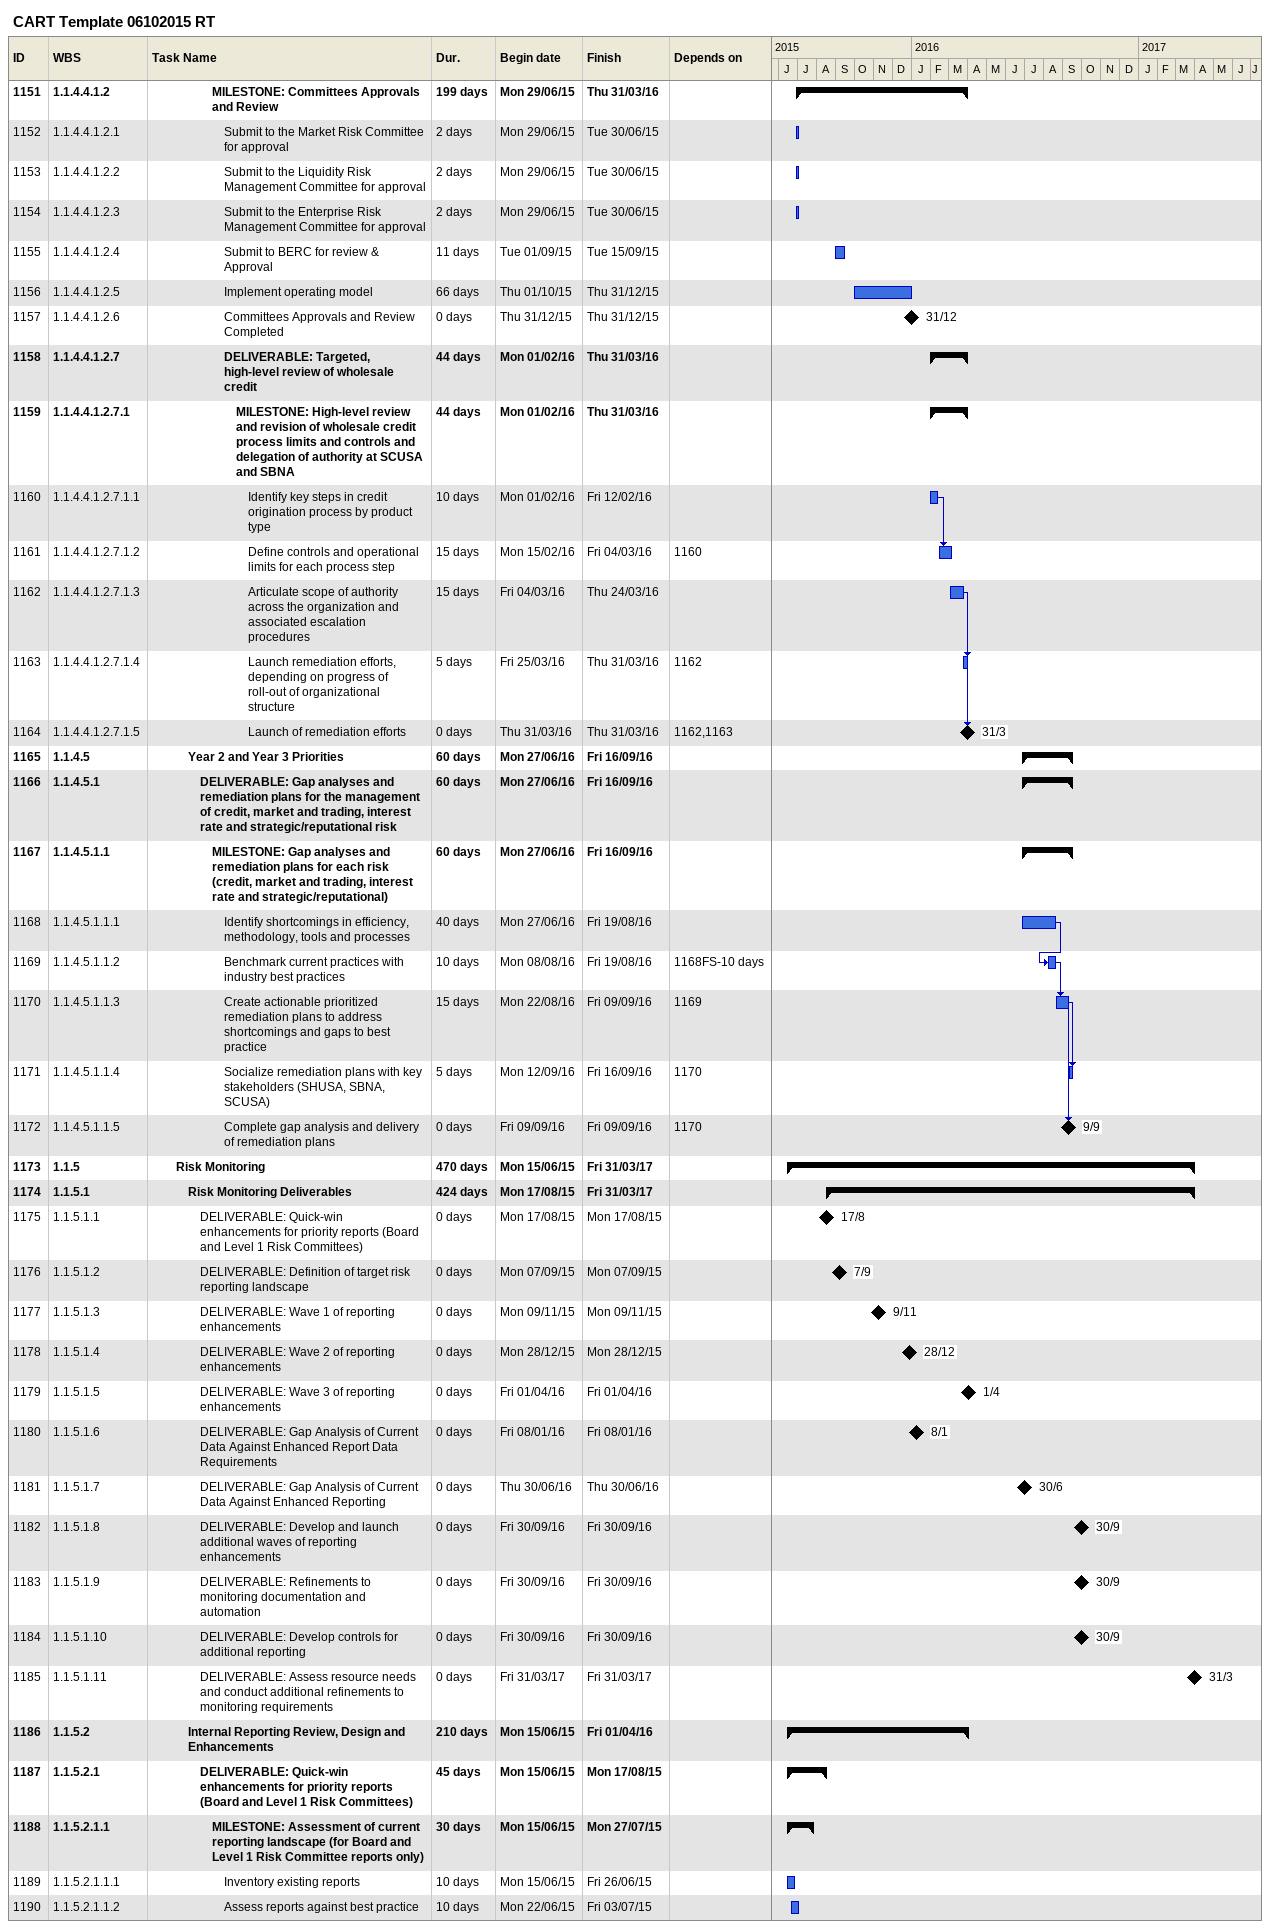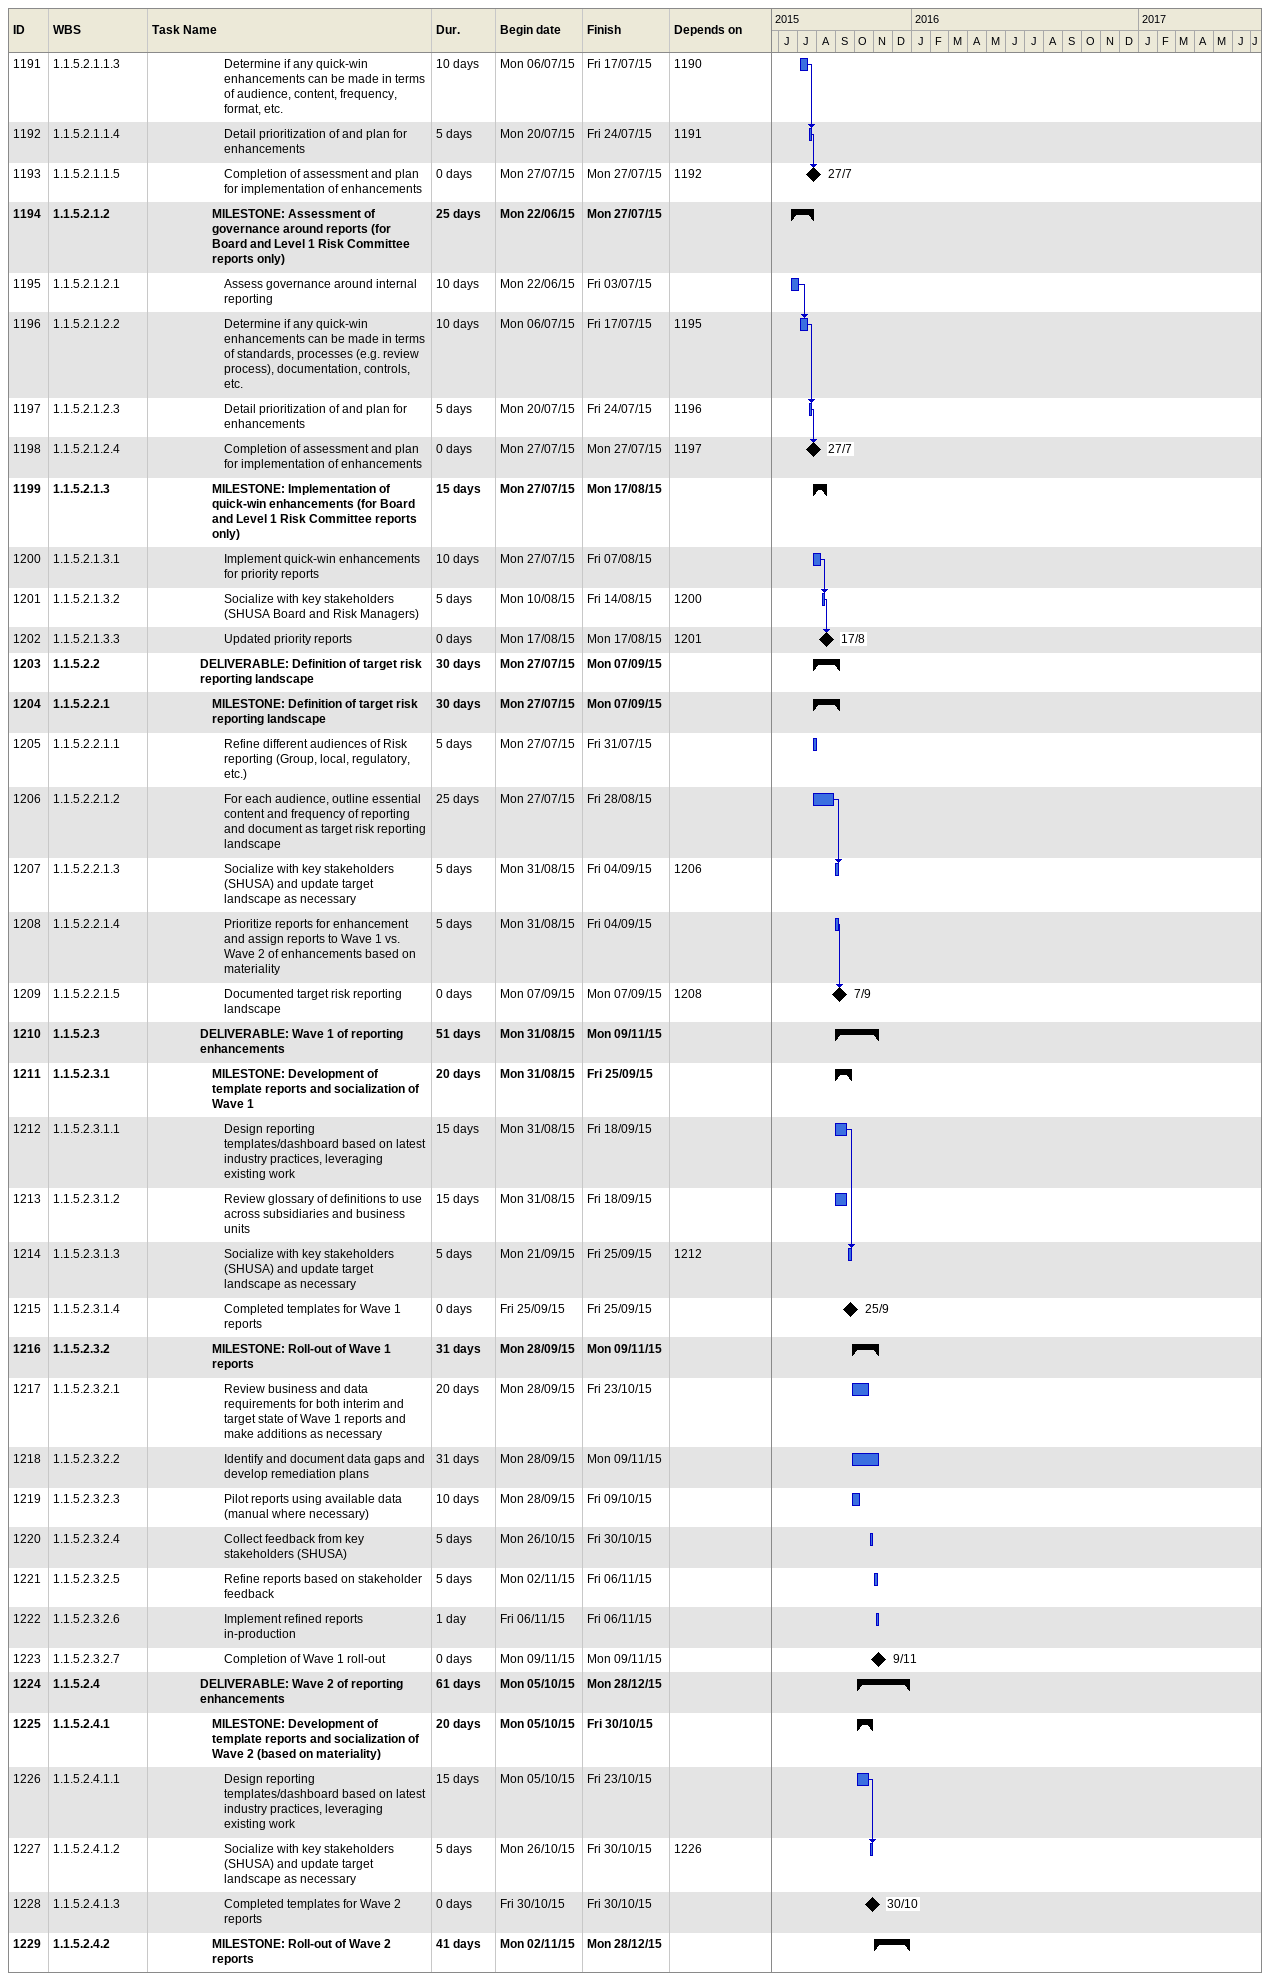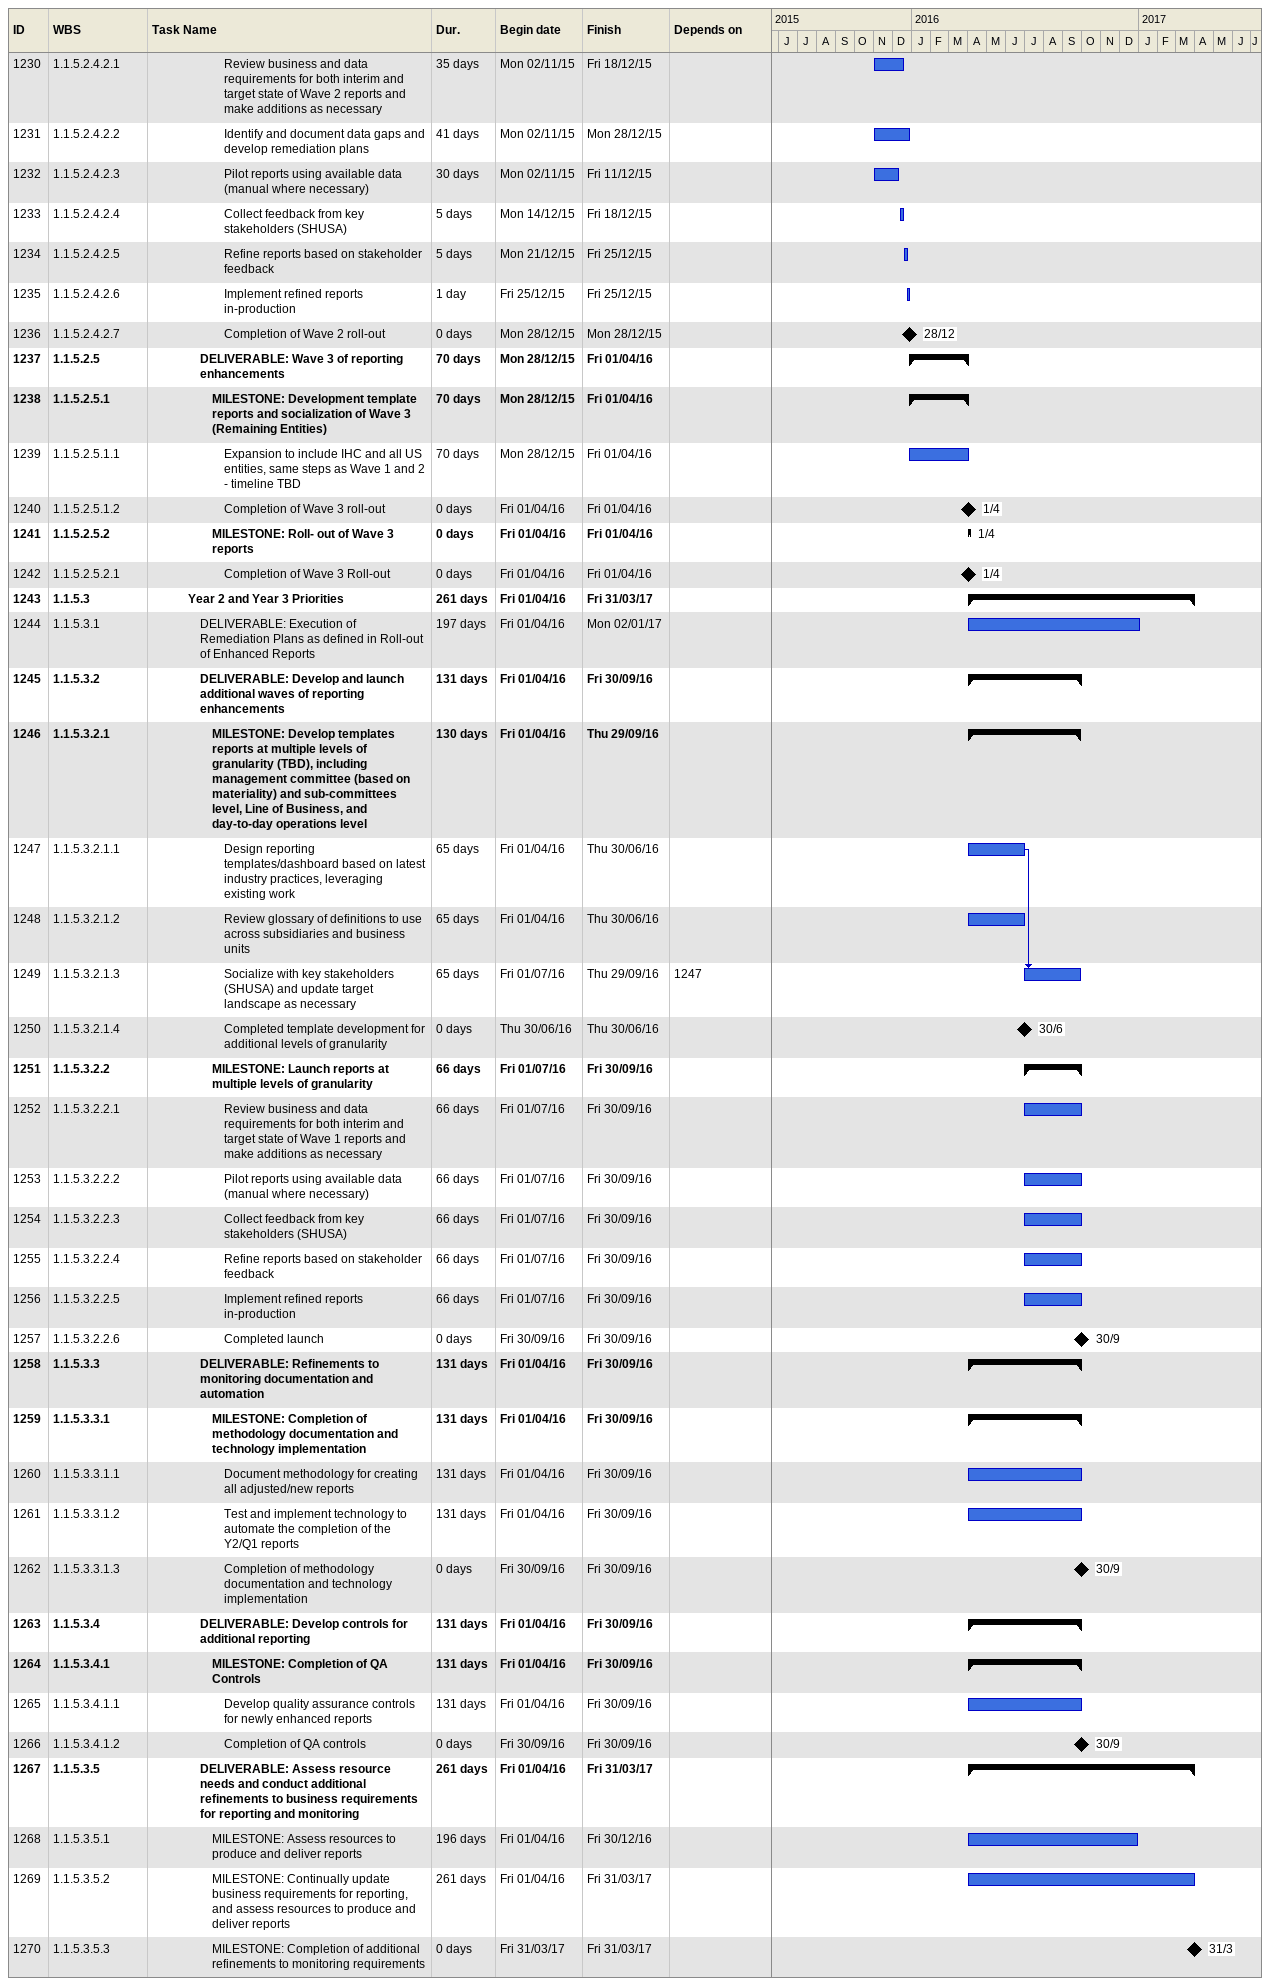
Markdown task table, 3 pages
CART Template 06102015 RT

| ID | WBS | Task | Duration | Start | Finish | Predecessors |
|---|---|---|---|---|---|---|
| 1151 | 1.1.4.4.1.2 | **MILESTONE: Committees Approvals and Review** | 199d | 2015-06-29 | 2016-03-31 |  |
| 1152 | 1.1.4.4.1.2.1 | Submit to the Market Risk Committee for approval | 2d | 2015-06-29 | 2015-06-30 |  |
| 1153 | 1.1.4.4.1.2.2 | Submit to the Liquidity Risk Management Committee for approval | 2d | 2015-06-29 | 2015-06-30 |  |
| 1154 | 1.1.4.4.1.2.3 | Submit to the Enterprise Risk Management Committee for approval | 2d | 2015-06-29 | 2015-06-30 |  |
| 1155 | 1.1.4.4.1.2.4 | Submit to BERC for review & Approval | 11d | 2015-09-01 | 2015-09-15 |  |
| 1156 | 1.1.4.4.1.2.5 | Implement operating model | 66d | 2015-10-01 | 2015-12-31 |  |
| 1157 | 1.1.4.4.1.2.6 | Committees Approvals and Review Completed | 0d | 2015-12-31 | 2015-12-31 |  |
| 1158 | 1.1.4.4.1.2.7 | **DELIVERABLE: Targeted, high-level review of wholesale credit** | 44d | 2016-02-01 | 2016-03-31 |  |
| 1159 | 1.1.4.4.1.2.7.1 | **MILESTONE: High-level review and revision of wholesale credit process limits and controls and delegation of authority at SCUSA and SBNA** | 44d | 2016-02-01 | 2016-03-31 |  |
| 1160 | 1.1.4.4.1.2.7.1.1 | Identify key steps in credit origination process by product type | 10d | 2016-02-01 | 2016-02-12 |  |
| 1161 | 1.1.4.4.1.2.7.1.2 | Define controls and operational limits for each process step | 15d | 2016-02-15 | 2016-03-04 | 1160 |
| 1162 | 1.1.4.4.1.2.7.1.3 | Articulate scope of authority across the organization and associated escalation procedures | 15d | 2016-03-04 | 2016-03-24 |  |
| 1163 | 1.1.4.4.1.2.7.1.4 | Launch remediation efforts, depending on progress of roll-out of organizational structure | 5d | 2016-03-25 | 2016-03-31 | 1162 |
| 1164 | 1.1.4.4.1.2.7.1.5 | Launch of remediation efforts | 0d | 2016-03-31 | 2016-03-31 | 1162, 1163 |
| 1165 | 1.1.4.5 | **Year 2 and Year 3 Priorities** | 60d | 2016-06-27 | 2016-09-16 |  |
| 1166 | 1.1.4.5.1 | **DELIVERABLE: Gap analyses and remediation plans for the management of credit, market and trading, interest rate and strategic/reputational risk** | 60d | 2016-06-27 | 2016-09-16 |  |
| 1167 | 1.1.4.5.1.1 | **MILESTONE: Gap analyses and remediation plans for each risk (credit, market and trading, interest rate and strategic/reputational)** | 60d | 2016-06-27 | 2016-09-16 |  |
| 1168 | 1.1.4.5.1.1.1 | Identify shortcomings in efficiency, methodology, tools and processes | 40d | 2016-06-27 | 2016-08-19 |  |
| 1169 | 1.1.4.5.1.1.2 | Benchmark current practices with industry best practices | 10d | 2016-08-08 | 2016-08-19 | 1168FS-10d |
| 1170 | 1.1.4.5.1.1.3 | Create actionable prioritized remediation plans to address shortcomings and gaps to best practice | 15d | 2016-08-22 | 2016-09-09 | 1169 |
| 1171 | 1.1.4.5.1.1.4 | Socialize remediation plans with key stakeholders (SHUSA, SBNA, SCUSA) | 5d | 2016-09-12 | 2016-09-16 | 1170 |
| 1172 | 1.1.4.5.1.1.5 | Complete gap analysis and delivery of remediation plans | 0d | 2016-09-09 | 2016-09-09 | 1170 |
| 1173 | 1.1.5 | **Risk Monitoring** | 470d | 2015-06-15 | 2017-03-31 |  |
| 1174 | 1.1.5.1 | **Risk Monitoring Deliverables** | 424d | 2015-08-17 | 2017-03-31 |  |
| 1175 | 1.1.5.1.1 | DELIVERABLE: Quick-win enhancements for priority reports (Board and Level 1 Risk Committees) | 0d | 2015-08-17 | 2015-08-17 |  |
| 1176 | 1.1.5.1.2 | DELIVERABLE: Definition of target risk reporting landscape | 0d | 2015-09-07 | 2015-09-07 |  |
| 1177 | 1.1.5.1.3 | DELIVERABLE: Wave 1 of reporting enhancements | 0d | 2015-11-09 | 2015-11-09 |  |
| 1178 | 1.1.5.1.4 | DELIVERABLE: Wave 2 of reporting enhancements | 0d | 2015-12-28 | 2015-12-28 |  |
| 1179 | 1.1.5.1.5 | DELIVERABLE: Wave 3 of reporting enhancements | 0d | 2016-04-01 | 2016-04-01 |  |
| 1180 | 1.1.5.1.6 | DELIVERABLE: Gap Analysis of Current Data Against Enhanced Report Data Requirements | 0d | 2016-01-08 | 2016-01-08 |  |
| 1181 | 1.1.5.1.7 | DELIVERABLE: Gap Analysis of Current Data Against Enhanced Reporting | 0d | 2016-06-30 | 2016-06-30 |  |
| 1182 | 1.1.5.1.8 | DELIVERABLE: Develop and launch additional waves of reporting enhancements | 0d | 2016-09-30 | 2016-09-30 |  |
| 1183 | 1.1.5.1.9 | DELIVERABLE: Refinements to monitoring documentation and automation | 0d | 2016-09-30 | 2016-09-30 |  |
| 1184 | 1.1.5.1.10 | DELIVERABLE: Develop controls for additional reporting | 0d | 2016-09-30 | 2016-09-30 |  |
| 1185 | 1.1.5.1.11 | DELIVERABLE: Assess resource needs and conduct additional refinements to monitoring requirements | 0d | 2017-03-31 | 2017-03-31 |  |
| 1186 | 1.1.5.2 | **Internal Reporting Review, Design and Enhancements** | 210d | 2015-06-15 | 2016-04-01 |  |
| 1187 | 1.1.5.2.1 | **DELIVERABLE: Quick-win enhancements for priority reports (Board and Level 1 Risk Committees)** | 45d | 2015-06-15 | 2015-08-17 |  |
| 1188 | 1.1.5.2.1.1 | **MILESTONE: Assessment of current reporting landscape (for Board and Level 1 Risk Committee reports only)** | 30d | 2015-06-15 | 2015-07-27 |  |
| 1189 | 1.1.5.2.1.1.1 | Inventory existing reports | 10d | 2015-06-15 | 2015-06-26 |  |
| 1190 | 1.1.5.2.1.1.2 | Assess reports against best practice | 10d | 2015-06-22 | 2015-07-03 |  |
| 1191 | 1.1.5.2.1.1.3 | Determine if any quick-win enhancements can be made in terms of audience, content, frequency, format, etc. | 10d | 2015-07-06 | 2015-07-17 | 1190 |
| 1192 | 1.1.5.2.1.1.4 | Detail prioritization of and plan for enhancements | 5d | 2015-07-20 | 2015-07-24 | 1191 |
| 1193 | 1.1.5.2.1.1.5 | Completion of assessment and plan for implementation of enhancements | 0d | 2015-07-27 | 2015-07-27 | 1192 |
| 1194 | 1.1.5.2.1.2 | **MILESTONE: Assessment of governance around reports (for Board and Level 1 Risk Committee reports only)** | 25d | 2015-06-22 | 2015-07-27 |  |
| 1195 | 1.1.5.2.1.2.1 | Assess governance around internal reporting | 10d | 2015-06-22 | 2015-07-03 |  |
| 1196 | 1.1.5.2.1.2.2 | Determine if any quick-win enhancements can be made in terms of standards, processes (e.g. review process), documentation, controls, etc. | 10d | 2015-07-06 | 2015-07-17 | 1195 |
| 1197 | 1.1.5.2.1.2.3 | Detail prioritization of and plan for enhancements | 5d | 2015-07-20 | 2015-07-24 | 1196 |
| 1198 | 1.1.5.2.1.2.4 | Completion of assessment and plan for implementation of enhancements | 0d | 2015-07-27 | 2015-07-27 | 1197 |
| 1199 | 1.1.5.2.1.3 | **MILESTONE: Implementation of quick-win enhancements (for Board and Level 1 Risk Committee reports only)** | 15d | 2015-07-27 | 2015-08-17 |  |
| 1200 | 1.1.5.2.1.3.1 | Implement quick-win enhancements for priority reports | 10d | 2015-07-27 | 2015-08-07 |  |
| 1201 | 1.1.5.2.1.3.2 | Socialize with key stakeholders (SHUSA Board and Risk Managers) | 5d | 2015-08-10 | 2015-08-14 | 1200 |
| 1202 | 1.1.5.2.1.3.3 | Updated priority reports | 0d | 2015-08-17 | 2015-08-17 | 1201 |
| 1203 | 1.1.5.2.2 | **DELIVERABLE: Definition of target risk reporting landscape** | 30d | 2015-07-27 | 2015-09-07 |  |
| 1204 | 1.1.5.2.2.1 | **MILESTONE: Definition of target risk reporting landscape** | 30d | 2015-07-27 | 2015-09-07 |  |
| 1205 | 1.1.5.2.2.1.1 | Refine different audiences of Risk reporting (Group, local, regulatory, etc.) | 5d | 2015-07-27 | 2015-07-31 |  |
| 1206 | 1.1.5.2.2.1.2 | For each audience, outline essential content and frequency of reporting and document as target risk reporting landscape | 25d | 2015-07-27 | 2015-08-28 |  |
| 1207 | 1.1.5.2.2.1.3 | Socialize with key stakeholders (SHUSA) and update target landscape as necessary | 5d | 2015-08-31 | 2015-09-04 | 1206 |
| 1208 | 1.1.5.2.2.1.4 | Prioritize reports for enhancement and assign reports to Wave 1 vs. Wave 2 of enhancements based on materiality | 5d | 2015-08-31 | 2015-09-04 |  |
| 1209 | 1.1.5.2.2.1.5 | Documented target risk reporting landscape | 0d | 2015-09-07 | 2015-09-07 | 1208 |
| 1210 | 1.1.5.2.3 | **DELIVERABLE: Wave 1 of reporting enhancements** | 51d | 2015-08-31 | 2015-11-09 |  |
| 1211 | 1.1.5.2.3.1 | **MILESTONE: Development of template reports and socialization of Wave 1** | 20d | 2015-08-31 | 2015-09-25 |  |
| 1212 | 1.1.5.2.3.1.1 | Design reporting templates/dashboard based on latest industry practices, leveraging existing work | 15d | 2015-08-31 | 2015-09-18 |  |
| 1213 | 1.1.5.2.3.1.2 | Review glossary of definitions to use across subsidiaries and business units | 15d | 2015-08-31 | 2015-09-18 |  |
| 1214 | 1.1.5.2.3.1.3 | Socialize with key stakeholders (SHUSA) and update target landscape as necessary | 5d | 2015-09-21 | 2015-09-25 | 1212 |
| 1215 | 1.1.5.2.3.1.4 | Completed templates for Wave 1 reports | 0d | 2015-09-25 | 2015-09-25 |  |
| 1216 | 1.1.5.2.3.2 | **MILESTONE: Roll-out of Wave 1 reports** | 31d | 2015-09-28 | 2015-11-09 |  |
| 1217 | 1.1.5.2.3.2.1 | Review business and data requirements for both interim and target state of Wave 1 reports and make additions as necessary | 20d | 2015-09-28 | 2015-10-23 |  |
| 1218 | 1.1.5.2.3.2.2 | Identify and document data gaps and develop remediation plans | 31d | 2015-09-28 | 2015-11-09 |  |
| 1219 | 1.1.5.2.3.2.3 | Pilot reports using available data (manual where necessary) | 10d | 2015-09-28 | 2015-10-09 |  |
| 1220 | 1.1.5.2.3.2.4 | Collect feedback from key stakeholders (SHUSA) | 5d | 2015-10-26 | 2015-10-30 |  |
| 1221 | 1.1.5.2.3.2.5 | Refine reports based on stakeholder feedback | 5d | 2015-11-02 | 2015-11-06 |  |
| 1222 | 1.1.5.2.3.2.6 | Implement refined reports in-production | 1d | 2015-11-06 | 2015-11-06 |  |
| 1223 | 1.1.5.2.3.2.7 | Completion of Wave 1 roll-out | 0d | 2015-11-09 | 2015-11-09 |  |
| 1224 | 1.1.5.2.4 | **DELIVERABLE: Wave 2 of reporting enhancements** | 61d | 2015-10-05 | 2015-12-28 |  |
| 1225 | 1.1.5.2.4.1 | **MILESTONE: Development of template reports and socialization of Wave 2 (based on materiality)** | 20d | 2015-10-05 | 2015-10-30 |  |
| 1226 | 1.1.5.2.4.1.1 | Design reporting templates/dashboard based on latest industry practices, leveraging existing work | 15d | 2015-10-05 | 2015-10-23 |  |
| 1227 | 1.1.5.2.4.1.2 | Socialize with key stakeholders (SHUSA) and update target landscape as necessary | 5d | 2015-10-26 | 2015-10-30 | 1226 |
| 1228 | 1.1.5.2.4.1.3 | Completed templates for Wave 2 reports | 0d | 2015-10-30 | 2015-10-30 |  |
| 1229 | 1.1.5.2.4.2 | **MILESTONE: Roll-out of Wave 2 reports** | 41d | 2015-11-02 | 2015-12-28 |  |
| 1230 | 1.1.5.2.4.2.1 | Review business and data requirements for both interim and target state of Wave 2 reports and make additions as necessary | 35d | 2015-11-02 | 2015-12-18 |  |
| 1231 | 1.1.5.2.4.2.2 | Identify and document data gaps and develop remediation plans | 41d | 2015-11-02 | 2015-12-28 |  |
| 1232 | 1.1.5.2.4.2.3 | Pilot reports using available data (manual where necessary) | 30d | 2015-11-02 | 2015-12-11 |  |
| 1233 | 1.1.5.2.4.2.4 | Collect feedback from key stakeholders (SHUSA) | 5d | 2015-12-14 | 2015-12-18 |  |
| 1234 | 1.1.5.2.4.2.5 | Refine reports based on stakeholder feedback | 5d | 2015-12-21 | 2015-12-25 |  |
| 1235 | 1.1.5.2.4.2.6 | Implement refined reports in-production | 1d | 2015-12-25 | 2015-12-25 |  |
| 1236 | 1.1.5.2.4.2.7 | Completion of Wave 2 roll-out | 0d | 2015-12-28 | 2015-12-28 |  |
| 1237 | 1.1.5.2.5 | **DELIVERABLE: Wave 3 of reporting enhancements** | 70d | 2015-12-28 | 2016-04-01 |  |
| 1238 | 1.1.5.2.5.1 | **MILESTONE: Development template reports and socialization of Wave 3 (Remaining Entities)** | 70d | 2015-12-28 | 2016-04-01 |  |
| 1239 | 1.1.5.2.5.1.1 | Expansion to include IHC and all US entities, same steps as Wave 1 and 2 - timeline TBD | 70d | 2015-12-28 | 2016-04-01 |  |
| 1240 | 1.1.5.2.5.1.2 | Completion of Wave 3 roll-out | 0d | 2016-04-01 | 2016-04-01 |  |
| 1241 | 1.1.5.2.5.2 | **MILESTONE: Roll- out of Wave 3 reports** | 0d | 2016-04-01 | 2016-04-01 |  |
| 1242 | 1.1.5.2.5.2.1 | Completion of Wave 3 Roll-out | 0d | 2016-04-01 | 2016-04-01 |  |
| 1243 | 1.1.5.3 | **Year 2 and Year 3 Priorities** | 261d | 2016-04-01 | 2017-03-31 |  |
| 1244 | 1.1.5.3.1 | DELIVERABLE: Execution of Remediation Plans as defined in Roll-out of Enhanced Reports | 197d | 2016-04-01 | 2017-01-02 |  |
| 1245 | 1.1.5.3.2 | **DELIVERABLE: Develop and launch additional waves of reporting enhancements** | 131d | 2016-04-01 | 2016-09-30 |  |
| 1246 | 1.1.5.3.2.1 | **MILESTONE: Develop templates reports at multiple levels of granularity (TBD), including management committee (based on materiality) and sub-committees level, Line of Business, and day-to-day operations level** | 130d | 2016-04-01 | 2016-09-29 |  |
| 1247 | 1.1.5.3.2.1.1 | Design reporting templates/dashboard based on latest industry practices, leveraging existing work | 65d | 2016-04-01 | 2016-06-30 |  |
| 1248 | 1.1.5.3.2.1.2 | Review glossary of definitions to use across subsidiaries and business units | 65d | 2016-04-01 | 2016-06-30 |  |
| 1249 | 1.1.5.3.2.1.3 | Socialize with key stakeholders (SHUSA) and update target landscape as necessary | 65d | 2016-07-01 | 2016-09-29 | 1247 |
| 1250 | 1.1.5.3.2.1.4 | Completed template development for additional levels of granularity | 0d | 2016-06-30 | 2016-06-30 |  |
| 1251 | 1.1.5.3.2.2 | **MILESTONE: Launch reports at multiple levels of granularity** | 66d | 2016-07-01 | 2016-09-30 |  |
| 1252 | 1.1.5.3.2.2.1 | Review business and data requirements for both interim and target state of Wave 1 reports and make additions as necessary | 66d | 2016-07-01 | 2016-09-30 |  |
| 1253 | 1.1.5.3.2.2.2 | Pilot reports using available data (manual where necessary) | 66d | 2016-07-01 | 2016-09-30 |  |
| 1254 | 1.1.5.3.2.2.3 | Collect feedback from key stakeholders (SHUSA) | 66d | 2016-07-01 | 2016-09-30 |  |
| 1255 | 1.1.5.3.2.2.4 | Refine reports based on stakeholder feedback | 66d | 2016-07-01 | 2016-09-30 |  |
| 1256 | 1.1.5.3.2.2.5 | Implement refined reports in-production | 66d | 2016-07-01 | 2016-09-30 |  |
| 1257 | 1.1.5.3.2.2.6 | Completed launch | 0d | 2016-09-30 | 2016-09-30 |  |
| 1258 | 1.1.5.3.3 | **DELIVERABLE: Refinements to monitoring documentation and automation** | 131d | 2016-04-01 | 2016-09-30 |  |
| 1259 | 1.1.5.3.3.1 | **MILESTONE: Completion of methodology documentation and technology implementation** | 131d | 2016-04-01 | 2016-09-30 |  |
| 1260 | 1.1.5.3.3.1.1 | Document methodology for creating all adjusted/new reports | 131d | 2016-04-01 | 2016-09-30 |  |
| 1261 | 1.1.5.3.3.1.2 | Test and implement technology to automate the completion of the Y2/Q1 reports | 131d | 2016-04-01 | 2016-09-30 |  |
| 1262 | 1.1.5.3.3.1.3 | Completion of methodology documentation and technology implementation | 0d | 2016-09-30 | 2016-09-30 |  |
| 1263 | 1.1.5.3.4 | **DELIVERABLE: Develop controls for additional reporting** | 131d | 2016-04-01 | 2016-09-30 |  |
| 1264 | 1.1.5.3.4.1 | **MILESTONE: Completion of QA Controls** | 131d | 2016-04-01 | 2016-09-30 |  |
| 1265 | 1.1.5.3.4.1.1 | Develop quality assurance controls for newly enhanced reports | 131d | 2016-04-01 | 2016-09-30 |  |
| 1266 | 1.1.5.3.4.1.2 | Completion of QA controls | 0d | 2016-09-30 | 2016-09-30 |  |
| 1267 | 1.1.5.3.5 | **DELIVERABLE: Assess resource needs and conduct additional refinements to business requirements for reporting and monitoring** | 261d | 2016-04-01 | 2017-03-31 |  |
| 1268 | 1.1.5.3.5.1 | MILESTONE: Assess resources to produce and deliver reports | 196d | 2016-04-01 | 2016-12-30 |  |
| 1269 | 1.1.5.3.5.2 | MILESTONE: Continually update business requirements for reporting, and assess resources to produce and deliver reports | 261d | 2016-04-01 | 2017-03-31 |  |
| 1270 | 1.1.5.3.5.3 | MILESTONE: Completion of additional refinements to monitoring requirements | 0d | 2017-03-31 | 2017-03-31 |  |
